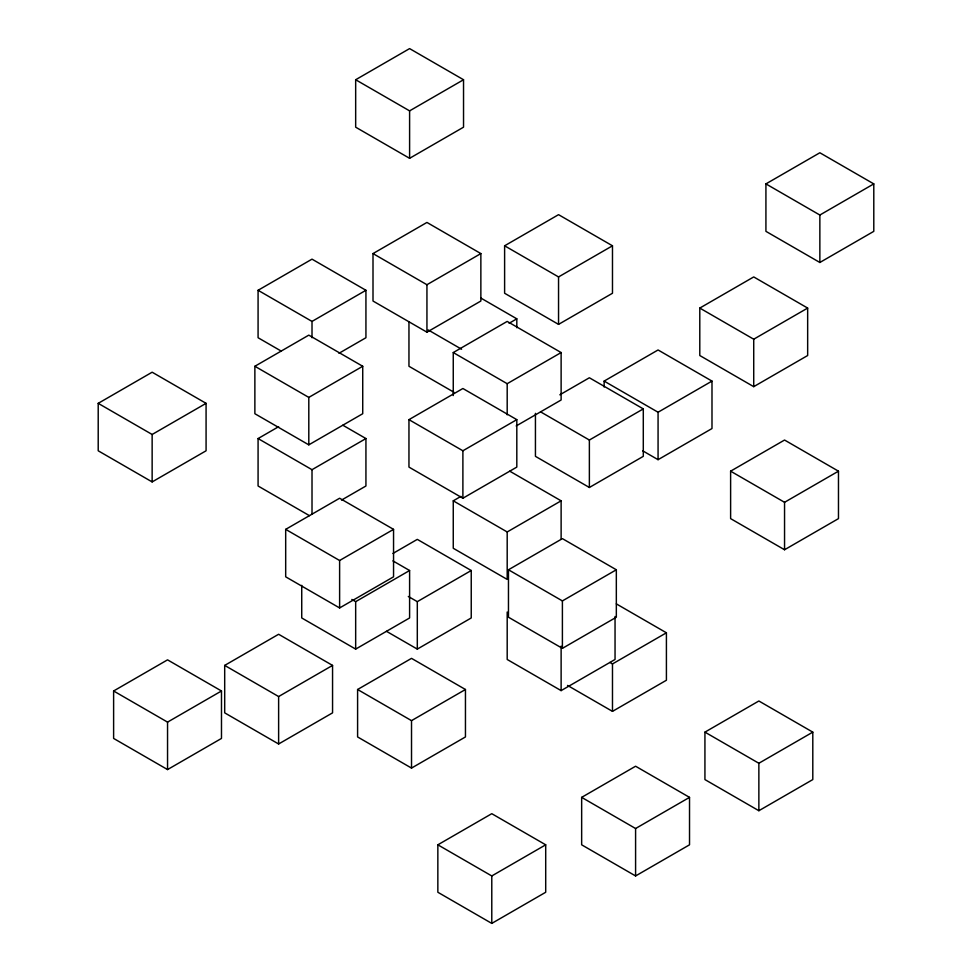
<?xml version="1.0" encoding="UTF-8"?>
<svg xmlns="http://www.w3.org/2000/svg" width="972" height="972" viewBox="0 0 972 972"><rect width="100%" height="100%" fill="white"/><g stroke="black" fill="none" stroke-linecap="round" stroke-linejoin="round"><path stroke-width="1.46" d="M355.667 79.74L409.601 48.6L463.535 79.74L463.535 127.186L409.601 158.315L355.667 127.186L355.667 79.74L409.601 110.869L463.535 79.74M281.187 351.074L258.078 337.734L258.078 290.288L312.012 259.147L365.934 290.288L365.934 337.734L338.973 353.298M98.208 403.344L152.142 372.203L206.076 403.344L206.076 450.789L152.142 481.918L98.208 450.789L98.208 403.344L152.142 434.472L206.076 403.344M373.005 253.583L426.939 222.442L480.861 253.583L480.861 301.028L426.939 332.169L373.005 301.028L373.005 253.583L426.939 284.723L480.861 253.583M258.078 290.288L312.012 321.416L365.934 290.288M254.871 366.274L308.804 335.133L362.726 366.274L362.726 413.72L308.804 444.848L254.871 413.72L254.871 366.274L308.804 397.402L362.726 366.274M504.614 245.795L558.548 214.666L612.482 245.795L612.482 293.252L558.548 324.381L504.614 293.252L504.614 245.795L558.548 276.935L612.482 245.795M309.436 515.658L258.078 486L258.078 438.554L278.624 426.696M453.256 395.555L453.256 352.557L507.19 321.416L561.123 352.557L561.123 400.002L516.181 425.955M509.109 323.275L516.812 318.828L516.812 327.722M765.924 183.89L819.858 152.762L873.792 183.89L873.792 231.348L819.858 262.476L765.924 231.348L765.924 183.89L819.858 215.031L873.792 183.89M258.078 438.554L312.012 469.695L365.934 438.554L365.934 486L341.537 500.082M408.957 419.649L462.891 388.508L516.812 419.649L516.812 467.095L462.891 498.235L408.957 467.095L408.957 419.649L462.891 450.777L516.812 419.649M453.256 352.557L507.19 383.697L561.123 352.557M285.683 529.363L339.617 498.235L393.551 529.363L393.551 576.821L339.617 607.95L285.683 576.821L285.683 529.363L339.617 560.504L393.551 529.363M699.791 308.075L753.725 276.935L807.659 308.075L807.659 355.521L753.725 386.662L699.791 355.521L699.791 308.075L753.725 339.216L807.659 308.075M559.836 394.814L589.372 377.768L643.294 408.896L643.294 456.342L589.372 487.482L535.438 456.342L535.438 413.343M604.134 387.026L604.134 381.097L658.068 349.969L711.99 381.097L711.99 428.543L658.068 459.683L642.662 450.789M113.615 690.983L167.549 659.854L221.482 690.983L221.482 738.428L167.549 769.569L113.615 738.428L113.615 690.983L167.549 722.123L221.482 690.983M453.256 500.823L507.19 531.963L507.19 579.409L453.256 548.269L453.256 500.823L460.959 496.376M392.907 553.469L417.304 539.375L471.238 570.515L471.238 617.961L417.304 649.102L386.479 631.314M540.578 411.861L589.372 440.037L643.294 408.896M604.134 381.097L658.068 412.237L711.99 381.097M224.69 665.407L278.624 634.266L332.558 665.407L332.558 712.853L278.624 743.993L224.69 712.853L224.69 665.407L278.624 696.547L332.558 665.407M351.815 599.432L355.667 601.656L409.601 570.515L409.601 617.961L355.667 649.102L301.733 617.961L301.733 585.338M507.19 531.963L561.123 500.823L561.123 539.375M408.313 596.468L417.304 601.656L471.238 570.515M508.465 569.774L562.399 538.634L616.333 569.774L616.333 617.22L562.399 648.36L508.465 617.22L508.465 569.774L562.399 600.915L616.333 569.774M730.616 471.177L784.55 440.037L838.472 471.177L838.472 518.623L784.55 549.751L730.616 518.623L730.616 471.177L784.55 502.305L838.472 471.177M357.599 689.5L411.521 658.36L465.454 689.5L465.454 736.946L411.521 768.087L357.599 736.946L357.599 689.5L411.521 720.641L465.454 689.5M507.19 612.032L507.19 659.478L561.123 690.618L615.045 659.478L615.045 616.479M609.918 662.442L612.482 663.925L666.415 632.796L666.415 680.242L612.482 711.37L567.539 685.43M437.85 844.814L491.783 813.686L545.705 844.814L545.705 892.26L491.783 923.4L437.85 892.26L437.85 844.814L491.783 875.954L545.705 844.814M581.657 797.368L635.591 766.228L689.525 797.368L689.525 844.814L635.591 875.954L581.657 844.814L581.657 797.368L635.591 828.509L689.525 797.368M704.931 732.135L758.865 700.994L812.799 732.135L812.799 779.58L758.865 810.721L704.931 779.58L704.931 732.135L758.865 763.263L812.799 732.135M480.861 298.064L516.812 318.828M428.215 329.945L461.603 349.227M453.9 392.226L408.957 366.274L408.957 321.793M509.753 471.177L561.123 500.823M342.824 425.214L365.934 438.554M616.333 603.879L666.415 632.796M392.907 560.88L409.601 570.515M819.858 215.031L819.858 262.476M784.55 502.305L784.55 549.751M758.865 763.263L758.865 810.721M753.725 339.216L753.725 386.662M658.068 412.237L658.068 459.683M635.591 828.509L635.591 875.954M612.482 663.925L612.482 711.37M589.372 440.037L589.372 487.482M562.399 600.915L562.399 648.36M561.123 646.137L561.123 690.618M558.548 276.935L558.548 324.381M507.19 383.697L507.19 414.825M491.783 875.954L491.783 923.4M462.891 450.777L462.891 498.235M426.939 284.723L426.939 332.169M417.304 601.656L417.304 649.102M411.521 720.641L411.521 768.087M409.601 110.869L409.601 158.315M355.667 601.656L355.667 649.102M339.617 560.504L339.617 607.95M312.012 321.416L312.012 337.734M312.012 469.695L312.012 514.176M308.804 397.402L308.804 444.848M278.624 696.547L278.624 743.993M167.549 722.123L167.549 769.569M152.142 434.472L152.142 481.918"/></g></svg>
